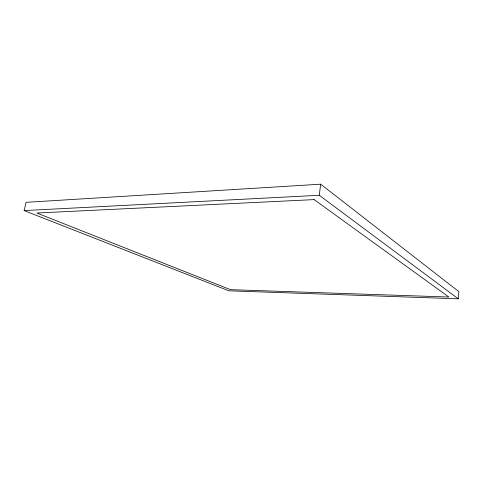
<?xml version="1.0" encoding="UTF-8"?>
<svg xmlns="http://www.w3.org/2000/svg" width="483" height="483" viewBox="0 0 483 483"><rect width="100%" height="100%" fill="white"/><g stroke="black" fill="none" stroke-linecap="round" stroke-linejoin="round"><path stroke-width="0.72" d="M458.301 298.814L458.85 291.623L320.67 184.186L26.022 202.335L24.15 210.594L228.864 290.814L458.301 298.814L319.263 195.277L24.15 210.594M319.263 195.277L320.67 184.186M314.125 199.612L36.811 213.015L230.5 289.667L448.864 297.027L314.125 199.612"/></g></svg>
